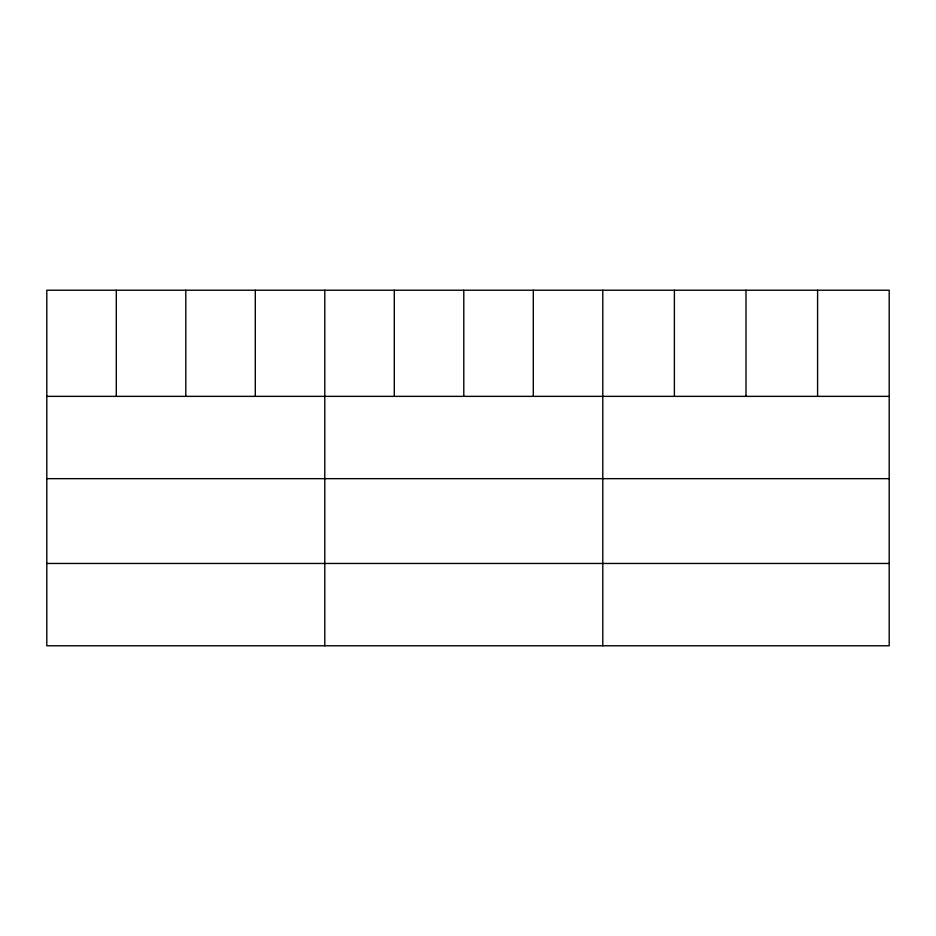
<?xml version="1.0" encoding="UTF-8"?>
<svg xmlns="http://www.w3.org/2000/svg" width="936" height="936" viewBox="0 0 936 936"><rect width="100%" height="100%" fill="white"/><g stroke="black" fill="none" stroke-linecap="round" stroke-linejoin="round"><path stroke-width="1.4" d="M889.2 396.361L889.2 645.77L46.8 645.77L46.8 290.23L889.2 290.23L889.2 396.361L46.8 396.361M46.8 478.659L889.2 478.659M46.8 563.46L889.2 563.46M817.596 290.23L817.596 396.361M745.992 290.23L745.992 396.361M674.388 290.23L674.388 396.361M602.784 290.23L602.784 645.77M533.286 290.23L533.286 396.361M463.788 290.23L463.788 396.361M394.29 290.23L394.29 396.361M324.792 290.23L324.792 645.77M255.294 290.23L255.294 396.361M185.796 290.23L185.796 396.361M116.298 290.23L116.298 396.361"/></g></svg>
